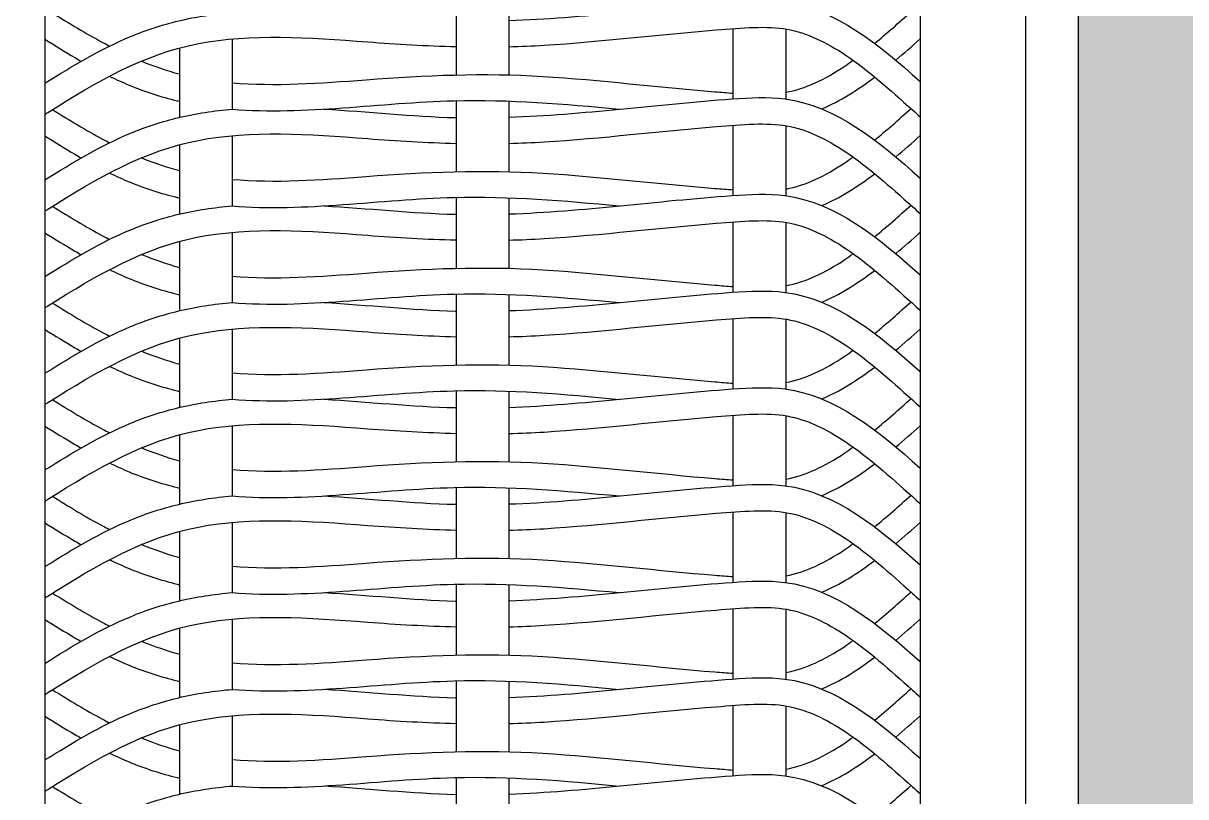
# Model space of a CAD drawing. Header units: millimetres. Extents: x 3409 to 3822, y 896 to 1108.
# Drawn here: x 3688.463 to 3689.566, y 1038.207 to 1038.941 of the extents above; entities that cross this region are included whole.
import ezdxf

# ---------------------------------------------------------------- set-up
doc = ezdxf.new("R2010")
doc.units = ezdxf.units.MM
doc.layers.add('a-epipla', color=8, linetype='Continuous')
doc.layers.add('toixoi_provolh', color=150, linetype='Continuous')

msp = doc.modelspace()

# ---------------------------------------------------------------- hatches: boundary and pattern name
at = {"layer": 'toixoi_provolh', "true_color": 0xa7a8aa}
h = msp.add_hatch(color=253, dxfattribs=at)
h.dxf.hatch_style = 1
h.paths.add_polyline_path([(3679.2639, 1040.6405), (3679.2639, 1040.2405)], flags=17)
h.paths.add_polyline_path([(3679.6639, 1040.6405), (3679.2639, 1040.6405), (3679.2639, 1040.2405), (3679.2639, 1037.6405), (3679.6639, 1037.6405)])
h.paths.add_polyline_path([(3682.6639, 1040.6405), (3679.6639, 1040.6405), (3679.6639, 1040.2405), (3682.6639, 1040.2405)])
h.paths.add_polyline_path([(3683.0639, 1040.6405), (3682.6639, 1040.6405), (3682.6639, 1040.2405), (3682.6639, 1037.6405), (3683.0639, 1037.6405)])
h.paths.add_polyline_path([(3686.0639, 1040.6405), (3683.0639, 1040.6405), (3683.0639, 1040.2405), (3686.0639, 1040.2405)])
h.paths.add_polyline_path([(3686.4639, 1040.6405), (3686.0639, 1040.6405), (3686.0639, 1040.2405), (3686.0639, 1037.6405), (3686.4639, 1037.6405)])
h.paths.add_polyline_path([(3689.4639, 1040.6405), (3686.4639, 1040.6405), (3686.4639, 1040.2405), (3689.4639, 1040.2405)])
h.paths.add_polyline_path([(3692.8639, 1040.6405), (3689.8639, 1040.6405), (3689.8639, 1040.2405), (3692.8639, 1040.2405)])
h.paths.add_polyline_path([(3689.8639, 1040.6405), (3689.4639, 1040.6405), (3689.4639, 1040.2405), (3689.4639, 1037.6405), (3689.8639, 1037.6405)])
h.paths.add_polyline_path([(3693.2639, 1040.6405), (3692.8639, 1040.6405), (3692.8639, 1040.2405), (3692.8639, 1037.6405), (3693.2639, 1037.6405)])

# ---------------------------------------------------------------- linework, layer by layer
at = {"layer": 'a-epipla'}
for p, q in [((3689.4139, 1040.1905), (3689.4139, 1037.6905)), ((3688.4839, 1040.0905), (3688.4839, 1037.6405)), ((3689.3139, 1040.0905), (3689.3139, 1037.6405)), ((3688.8739, 1038.9588), (3688.8739, 1038.8915)), ((3688.9239, 1038.9584), (3688.9239, 1038.8915)), ((3689.1364, 1038.9355), (3689.1364, 1038.8688)), ((3689.1864, 1038.9351), (3689.1864, 1038.8687)), ((3688.6614, 1038.9256), (3688.6614, 1038.859)), ((3688.6114, 1038.9171), (3688.6114, 1038.8512)), ((3688.8739, 1038.8671), (3688.8739, 1038.7997)), ((3688.9239, 1038.8667), (3688.9239, 1038.7997)), ((3689.1364, 1038.8438), (3689.1364, 1038.777)), ((3688.6614, 1038.8339), (3688.6614, 1038.7672)), ((3689.1864, 1038.8434), (3689.1864, 1038.7769)), ((3688.6114, 1038.8253), (3688.6114, 1038.7595)), ((3688.8739, 1038.7753), (3688.8739, 1038.708)), ((3688.9239, 1038.7749), (3688.9239, 1038.708)), ((3689.1364, 1038.752), (3689.1364, 1038.6853)), ((3689.1864, 1038.7516), (3689.1864, 1038.6852)), ((3688.6114, 1038.7336), (3688.6114, 1038.6677)), ((3688.6614, 1038.7421), (3688.6614, 1038.6755)), ((3688.8739, 1038.6836), (3688.8739, 1038.6162)), ((3688.9239, 1038.6832), (3688.9239, 1038.6163)), ((3689.1364, 1038.6603), (3689.1364, 1038.5936)), ((3689.1864, 1038.6599), (3689.1864, 1038.5934)), ((3688.6614, 1038.6504), (3688.6614, 1038.5838)), ((3688.6114, 1038.6418), (3688.6114, 1038.576)), ((3688.8739, 1038.5919), (3688.8739, 1038.5245)), ((3688.9239, 1038.5914), (3688.9239, 1038.5245)), ((3689.1364, 1038.5685), (3689.1364, 1038.5018)), ((3689.1864, 1038.5681), (3689.1864, 1038.5017)), ((3688.6614, 1038.5586), (3688.6614, 1038.492)), ((3688.6114, 1038.5501), (3688.6114, 1038.4842)), ((3688.8739, 1038.5001), (3688.8739, 1038.4328)), ((3688.9239, 1038.4997), (3688.9239, 1038.4328)), ((3689.1364, 1038.4768), (3689.1364, 1038.4101)), ((3689.1864, 1038.4764), (3689.1864, 1038.4099)), ((3688.6114, 1038.4583), (3688.6114, 1038.3925)), ((3688.6614, 1038.4669), (3688.6614, 1038.4003)), ((3688.8739, 1038.4084), (3688.8739, 1038.341)), ((3688.9239, 1038.408), (3688.9239, 1038.341)), ((3689.1364, 1038.385), (3689.1364, 1038.3183)), ((3689.1864, 1038.3846), (3689.1864, 1038.3182)), ((3688.6614, 1038.3751), (3688.6614, 1038.3085)), ((3688.6114, 1038.3666), (3688.6114, 1038.3007)), ((3688.8739, 1038.3166), (3688.8739, 1038.2493)), ((3688.9239, 1038.3162), (3688.9239, 1038.2493)), ((3689.1364, 1038.2933), (3689.1364, 1038.2266)), ((3689.1864, 1038.2929), (3689.1864, 1038.2264)), ((3688.6614, 1038.2834), (3688.6614, 1038.2168)), ((3688.6114, 1038.2749), (3688.6114, 1038.209)), ((3688.8739, 1038.2249), (3688.8739, 1038.1575)), ((3688.9239, 1038.2245), (3688.9239, 1038.1575))]:
    msp.add_line(p, q, dxfattribs=at)
for points, knots in [([(3688.9239, 1038.9431), (3688.9944, 1038.9455), (3689.0804, 1038.9577), (3689.2203, 1038.9654), (3689.2742, 1038.9207), (3689.3139, 1038.8853)], [0.4662693, 0.4662693, 0.4662693, 0.4662693, 0.6786549, 0.7286549, 0.877812, 0.877812, 0.877812, 0.877812]), ([(3688.4839, 1038.8837), (3688.5101, 1038.9001), (3688.5503, 1038.9244), (3688.6117, 1038.9445), (3688.6444, 1038.9493), (3688.6614, 1038.9507)], [0.0125232, 0.0125232, 0.0125232, 0.0125232, 0.1049264, 0.1530593, 0.2047826, 0.2047826, 0.2047826, 0.2047826]), ([(3688.4911, 1038.9504), (3688.507, 1038.9403), (3688.5228, 1038.9309), (3688.5386, 1038.9224), (3688.5408, 1038.9212), (3688.543, 1038.92), (3688.5451, 1038.9189)], [0.00678697, 0.00678697, 0.00678697, 0.00678697, 0.06344334, 0.06344334, 0.06344334, 0.07121295, 0.07121295, 0.07121295, 0.07121295]), ([(3688.9239, 1038.9183), (3688.9351, 1038.9186), (3688.9462, 1038.919), (3689.0124, 1038.9232), (3689.0664, 1038.9299), (3689.145, 1038.9362), (3689.1687, 1038.9383), (3689.2064, 1038.9314), (3689.2249, 1038.9227), (3689.2643, 1038.8961), (3689.2851, 1038.8776), (3689.3066, 1038.8583), (3689.309, 1038.8562), (3689.3114, 1038.854), (3689.3139, 1038.8518)], [0.4655013, 0.4655013, 0.4655013, 0.4655013, 0.498274, 0.498274, 0.6616991, 0.6616991, 0.7352337, 0.7352337, 0.8087683, 0.8087683, 0.8895351, 0.8895351, 0.8895351, 0.8986667, 0.8986667, 0.8986667, 0.8986667]), ([(3688.4839, 1038.8541), (3688.4848, 1038.8547), (3688.4857, 1038.8553), (3688.4866, 1038.8558), (3688.534, 1038.8858), (3688.5792, 1038.9117), (3688.6796, 1038.9308), (3688.7337, 1038.9272), (3688.8176, 1038.9207), (3688.8457, 1038.9191), (3688.8739, 1038.9184)], [-0.0032083, -0.0032083, -0.0032083, -0.0032083, 0, 0, 0, 0.1674245, 0.1674245, 0.3348489, 0.3348489, 0.4168796, 0.4168796, 0.4168796, 0.4168796]), ([(3688.4839, 1038.9253), (3688.4933, 1038.9194), (3688.5028, 1038.9135), (3688.5124, 1038.9079), (3688.5144, 1038.9068), (3688.5163, 1038.9056), (3688.5183, 1038.9045)], [0.01406967, 0.01406967, 0.01406967, 0.01406967, 0.04740122, 0.04740122, 0.04740122, 0.05413463, 0.05413463, 0.05413463, 0.05413463]), ([(3689.1864, 1038.875), (3689.2052, 1038.8784), (3689.2236, 1038.8872), (3689.245, 1038.9016), (3689.2476, 1038.9035), (3689.2503, 1038.9054)], [0.73539871, 0.73539871, 0.73539871, 0.73539871, 0.80876826, 0.80876826, 0.81911219, 0.81911219, 0.81911219, 0.81911219]), ([(3688.5452, 1038.8902), (3688.5513, 1038.8873), (3688.572, 1038.8779), (3688.5945, 1038.8705), (3688.6107, 1038.8667), (3688.6114, 1038.8666)], [0.08463791, 0.08463791, 0.08463791, 0.08463791, 0.10492637, 0.15305927, 0.15507122, 0.15507122, 0.15507122, 0.15507122]), ([(3688.6614, 1038.8841), (3688.7019, 1038.8806), (3688.7446, 1038.8836), (3688.8436, 1038.8912), (3688.9008, 1038.8936), (3689.0111, 1038.8867), (3689.0651, 1038.8799), (3689.1251, 1038.8751), (3689.1308, 1038.8746), (3689.1364, 1038.8742)], [0.2038605, 0.2038605, 0.2038605, 0.2038605, 0.3348489, 0.3348489, 0.498274, 0.498274, 0.6616991, 0.6616991, 0.6790294, 0.6790294, 0.6790294, 0.6790294]), ([(3688.6614, 1038.859), (3688.7305, 1038.8534), (3688.8556, 1038.8742), (3688.9763, 1038.864), (3689.0285, 1038.859)], [0.2060573, 0.2060573, 0.2060573, 0.2060573, 0.4155593, 0.5729024, 0.5729024, 0.5729024, 0.5729024]), ([(3688.9239, 1038.8514), (3688.9944, 1038.8538), (3689.0804, 1038.866), (3689.2203, 1038.8736), (3689.2742, 1038.829), (3689.3139, 1038.7936)], [0.4662693, 0.4662693, 0.4662693, 0.4662693, 0.6786549, 0.7286549, 0.877812, 0.877812, 0.877812, 0.877812]), ([(3688.4839, 1038.7919), (3688.5101, 1038.8084), (3688.5503, 1038.8327), (3688.6117, 1038.8527), (3688.6444, 1038.8576), (3688.6614, 1038.859)], [0.0125232, 0.0125232, 0.0125232, 0.0125232, 0.1049264, 0.1530593, 0.2047826, 0.2047826, 0.2047826, 0.2047826]), ([(3688.4911, 1038.8586), (3688.507, 1038.8486), (3688.5228, 1038.8391), (3688.5386, 1038.8306), (3688.5408, 1038.8294), (3688.543, 1038.8283), (3688.5451, 1038.8272)], [0.00678697, 0.00678697, 0.00678697, 0.00678697, 0.06344334, 0.06344334, 0.06344334, 0.07121295, 0.07121295, 0.07121295, 0.07121295]), ([(3688.7485, 1038.8591), (3688.79, 1038.8567), (3688.8321, 1038.8521), (3688.8737, 1038.851), (3688.8739, 1038.851)], [0.2917847, 0.2917847, 0.2917847, 0.2917847, 0.4155593, 0.4161946, 0.4161946, 0.4161946, 0.4161946]), ([(3688.9239, 1038.8266), (3688.9351, 1038.8268), (3688.9462, 1038.8273), (3689.0124, 1038.8314), (3689.0664, 1038.8381), (3689.145, 1038.8445), (3689.1687, 1038.8466), (3689.2064, 1038.8397), (3689.2249, 1038.8309), (3689.2643, 1038.8043), (3689.2851, 1038.7858), (3689.3066, 1038.7666), (3689.309, 1038.7644), (3689.3114, 1038.7622), (3689.3139, 1038.76)], [0.4655013, 0.4655013, 0.4655013, 0.4655013, 0.498274, 0.498274, 0.6616991, 0.6616991, 0.7352337, 0.7352337, 0.8087683, 0.8087683, 0.8895351, 0.8895351, 0.8895351, 0.8986667, 0.8986667, 0.8986667, 0.8986667]), ([(3688.4839, 1038.7624), (3688.4848, 1038.7629), (3688.4857, 1038.7635), (3688.4866, 1038.7641), (3688.534, 1038.7941), (3688.5792, 1038.8199), (3688.6796, 1038.839), (3688.7337, 1038.8354), (3688.8176, 1038.829), (3688.8457, 1038.8273), (3688.8739, 1038.8266)], [-0.0032083, -0.0032083, -0.0032083, -0.0032083, 0, 0, 0, 0.1674245, 0.1674245, 0.3348489, 0.3348489, 0.4168796, 0.4168796, 0.4168796, 0.4168796]), ([(3688.4839, 1038.8336), (3688.4933, 1038.8276), (3688.5028, 1038.8218), (3688.5124, 1038.8162), (3688.5144, 1038.815), (3688.5163, 1038.8139), (3688.5183, 1038.8128)], [0.01406967, 0.01406967, 0.01406967, 0.01406967, 0.04740122, 0.04740122, 0.04740122, 0.05413463, 0.05413463, 0.05413463, 0.05413463]), ([(3689.1864, 1038.7832), (3689.2052, 1038.7867), (3689.2236, 1038.7954), (3689.245, 1038.8099), (3689.2476, 1038.8117), (3689.2503, 1038.8136)], [0.73539871, 0.73539871, 0.73539871, 0.73539871, 0.80876826, 0.80876826, 0.81911219, 0.81911219, 0.81911219, 0.81911219]), ([(3688.6614, 1038.7924), (3688.7019, 1038.7889), (3688.7446, 1038.7918), (3688.8436, 1038.7995), (3688.9008, 1038.8018), (3689.0111, 1038.7949), (3689.0651, 1038.7882), (3689.1251, 1038.7834), (3689.1308, 1038.7829), (3689.1364, 1038.7825)], [0.2038605, 0.2038605, 0.2038605, 0.2038605, 0.3348489, 0.3348489, 0.498274, 0.498274, 0.6616991, 0.6616991, 0.6790294, 0.6790294, 0.6790294, 0.6790294]), ([(3688.5452, 1038.7985), (3688.5513, 1038.7955), (3688.572, 1038.7861), (3688.5945, 1038.7788), (3688.6107, 1038.775), (3688.6114, 1038.7748)], [0.08463791, 0.08463791, 0.08463791, 0.08463791, 0.10492637, 0.15305927, 0.15507122, 0.15507122, 0.15507122, 0.15507122]), ([(3688.9239, 1038.7596), (3688.9944, 1038.7621), (3689.0804, 1038.7743), (3689.2203, 1038.7819), (3689.2742, 1038.7372), (3689.3139, 1038.7018)], [0.4662693, 0.4662693, 0.4662693, 0.4662693, 0.6786549, 0.7286549, 0.877812, 0.877812, 0.877812, 0.877812]), ([(3688.4839, 1038.7002), (3688.5101, 1038.7167), (3688.5503, 1038.741), (3688.6117, 1038.761), (3688.6444, 1038.7658), (3688.6614, 1038.7672)], [0.0125232, 0.0125232, 0.0125232, 0.0125232, 0.1049264, 0.1530593, 0.2047826, 0.2047826, 0.2047826, 0.2047826]), ([(3688.4911, 1038.7669), (3688.507, 1038.7569), (3688.5228, 1038.7474), (3688.5386, 1038.7389), (3688.5408, 1038.7377), (3688.543, 1038.7366), (3688.5451, 1038.7354)], [0.00678697, 0.00678697, 0.00678697, 0.00678697, 0.06344334, 0.06344334, 0.06344334, 0.07121295, 0.07121295, 0.07121295, 0.07121295]), ([(3688.6614, 1038.7672), (3688.7305, 1038.7616), (3688.8556, 1038.7824), (3688.9763, 1038.7723), (3689.0285, 1038.7672)], [0.2060573, 0.2060573, 0.2060573, 0.2060573, 0.4155593, 0.5729024, 0.5729024, 0.5729024, 0.5729024]), ([(3688.7485, 1038.7673), (3688.79, 1038.7649), (3688.8321, 1038.7603), (3688.8737, 1038.7593), (3688.8739, 1038.7593)], [0.2917847, 0.2917847, 0.2917847, 0.2917847, 0.4155593, 0.4161946, 0.4161946, 0.4161946, 0.4161946]), ([(3688.4839, 1038.6706), (3688.4848, 1038.6712), (3688.4857, 1038.6718), (3688.4866, 1038.6723), (3688.534, 1038.7023), (3688.5792, 1038.7282), (3688.6796, 1038.7473), (3688.7337, 1038.7437), (3688.8176, 1038.7372), (3688.8457, 1038.7356), (3688.8739, 1038.7349)], [-0.0032083, -0.0032083, -0.0032083, -0.0032083, 0, 0, 0, 0.1674245, 0.1674245, 0.3348489, 0.3348489, 0.4168796, 0.4168796, 0.4168796, 0.4168796]), ([(3688.9239, 1038.7348), (3688.9351, 1038.7351), (3688.9462, 1038.7355), (3689.0124, 1038.7397), (3689.0664, 1038.7464), (3689.145, 1038.7527), (3689.1687, 1038.7549), (3689.2064, 1038.748), (3689.2249, 1038.7392), (3689.2643, 1038.7126), (3689.2851, 1038.6941), (3689.3066, 1038.6748), (3689.309, 1038.6727), (3689.3114, 1038.6705), (3689.3139, 1038.6683)], [0.4655013, 0.4655013, 0.4655013, 0.4655013, 0.498274, 0.498274, 0.6616991, 0.6616991, 0.7352337, 0.7352337, 0.8087683, 0.8087683, 0.8895351, 0.8895351, 0.8895351, 0.8986667, 0.8986667, 0.8986667, 0.8986667]), ([(3688.4839, 1038.7418), (3688.4933, 1038.7359), (3688.5028, 1038.73), (3688.5124, 1038.7244), (3688.5144, 1038.7233), (3688.5163, 1038.7222), (3688.5183, 1038.721)], [0.01406967, 0.01406967, 0.01406967, 0.01406967, 0.04740122, 0.04740122, 0.04740122, 0.05413463, 0.05413463, 0.05413463, 0.05413463]), ([(3689.1864, 1038.6915), (3689.2052, 1038.6949), (3689.2236, 1038.7037), (3689.245, 1038.7181), (3689.2476, 1038.72), (3689.2503, 1038.7219)], [0.73539871, 0.73539871, 0.73539871, 0.73539871, 0.80876826, 0.80876826, 0.81911219, 0.81911219, 0.81911219, 0.81911219]), ([(3688.5452, 1038.7068), (3688.5513, 1038.7038), (3688.572, 1038.6944), (3688.5945, 1038.6871), (3688.6107, 1038.6832), (3688.6114, 1038.6831)], [0.08463791, 0.08463791, 0.08463791, 0.08463791, 0.10492637, 0.15305927, 0.15507122, 0.15507122, 0.15507122, 0.15507122]), ([(3688.6614, 1038.7006), (3688.7019, 1038.6972), (3688.7446, 1038.7001), (3688.8436, 1038.7078), (3688.9008, 1038.7101), (3689.0111, 1038.7032), (3689.0651, 1038.6964), (3689.1251, 1038.6916), (3689.1308, 1038.6911), (3689.1364, 1038.6907)], [0.2038605, 0.2038605, 0.2038605, 0.2038605, 0.3348489, 0.3348489, 0.498274, 0.498274, 0.6616991, 0.6616991, 0.6790294, 0.6790294, 0.6790294, 0.6790294]), ([(3688.6614, 1038.6755), (3688.7305, 1038.6699), (3688.8556, 1038.6907), (3688.9763, 1038.6805), (3689.0285, 1038.6755)], [0.2060573, 0.2060573, 0.2060573, 0.2060573, 0.4155593, 0.5729024, 0.5729024, 0.5729024, 0.5729024]), ([(3688.9239, 1038.6679), (3688.9944, 1038.6703), (3689.0804, 1038.6825), (3689.2203, 1038.6901), (3689.2742, 1038.6455), (3689.3139, 1038.6101)], [0.4662693, 0.4662693, 0.4662693, 0.4662693, 0.6786549, 0.7286549, 0.877812, 0.877812, 0.877812, 0.877812]), ([(3688.4839, 1038.6084), (3688.5101, 1038.6249), (3688.5503, 1038.6492), (3688.6117, 1038.6692), (3688.6444, 1038.6741), (3688.6614, 1038.6755)], [0.0125232, 0.0125232, 0.0125232, 0.0125232, 0.1049264, 0.1530593, 0.2047826, 0.2047826, 0.2047826, 0.2047826]), ([(3688.4911, 1038.6751), (3688.507, 1038.6651), (3688.5228, 1038.6556), (3688.5386, 1038.6471), (3688.5408, 1038.646), (3688.543, 1038.6448), (3688.5451, 1038.6437)], [0.00678697, 0.00678697, 0.00678697, 0.00678697, 0.06344334, 0.06344334, 0.06344334, 0.07121295, 0.07121295, 0.07121295, 0.07121295]), ([(3688.7485, 1038.6756), (3688.79, 1038.6732), (3688.8321, 1038.6686), (3688.8737, 1038.6675), (3688.8739, 1038.6675)], [0.2917847, 0.2917847, 0.2917847, 0.2917847, 0.4155593, 0.4161946, 0.4161946, 0.4161946, 0.4161946]), ([(3688.9239, 1038.6431), (3688.9351, 1038.6433), (3688.9462, 1038.6438), (3689.0124, 1038.6479), (3689.0664, 1038.6547), (3689.145, 1038.661), (3689.1687, 1038.6631), (3689.2064, 1038.6562), (3689.2249, 1038.6474), (3689.2643, 1038.6209), (3689.2851, 1038.6024), (3689.3066, 1038.5831), (3689.309, 1038.5809), (3689.3114, 1038.5787), (3689.3139, 1038.5765)], [0.4655013, 0.4655013, 0.4655013, 0.4655013, 0.498274, 0.498274, 0.6616991, 0.6616991, 0.7352337, 0.7352337, 0.8087683, 0.8087683, 0.8895351, 0.8895351, 0.8895351, 0.8986667, 0.8986667, 0.8986667, 0.8986667]), ([(3688.4839, 1038.5789), (3688.4848, 1038.5794), (3688.4857, 1038.58), (3688.4866, 1038.5806), (3688.534, 1038.6106), (3688.5792, 1038.6364), (3688.6796, 1038.6555), (3688.7337, 1038.652), (3688.8176, 1038.6455), (3688.8457, 1038.6438), (3688.8739, 1038.6431)], [-0.0032083, -0.0032083, -0.0032083, -0.0032083, 0, 0, 0, 0.1674245, 0.1674245, 0.3348489, 0.3348489, 0.4168796, 0.4168796, 0.4168796, 0.4168796]), ([(3688.4839, 1038.6501), (3688.4933, 1038.6442), (3688.5028, 1038.6383), (3688.5124, 1038.6327), (3688.5144, 1038.6315), (3688.5163, 1038.6304), (3688.5183, 1038.6293)], [0.01406967, 0.01406967, 0.01406967, 0.01406967, 0.04740122, 0.04740122, 0.04740122, 0.05413463, 0.05413463, 0.05413463, 0.05413463]), ([(3689.1864, 1038.5997), (3689.2052, 1038.6032), (3689.2236, 1038.612), (3689.245, 1038.6264), (3689.2476, 1038.6282), (3689.2503, 1038.6302)], [0.73539871, 0.73539871, 0.73539871, 0.73539871, 0.80876826, 0.80876826, 0.81911219, 0.81911219, 0.81911219, 0.81911219]), ([(3688.5452, 1038.615), (3688.5513, 1038.6121), (3688.572, 1038.6026), (3688.5945, 1038.5953), (3688.6107, 1038.5915), (3688.6114, 1038.5913)], [0.08463791, 0.08463791, 0.08463791, 0.08463791, 0.10492637, 0.15305927, 0.15507122, 0.15507122, 0.15507122, 0.15507122]), ([(3688.6614, 1038.6089), (3688.7019, 1038.6054), (3688.7446, 1038.6083), (3688.8436, 1038.616), (3688.9008, 1038.6183), (3689.0111, 1038.6114), (3689.0651, 1038.6047), (3689.1251, 1038.5999), (3689.1308, 1038.5994), (3689.1364, 1038.599)], [0.2038605, 0.2038605, 0.2038605, 0.2038605, 0.3348489, 0.3348489, 0.498274, 0.498274, 0.6616991, 0.6616991, 0.6790294, 0.6790294, 0.6790294, 0.6790294]), ([(3688.6614, 1038.5838), (3688.7305, 1038.5782), (3688.8556, 1038.5989), (3688.9763, 1038.5888), (3689.0285, 1038.5837)], [0.2060573, 0.2060573, 0.2060573, 0.2060573, 0.4155593, 0.5729024, 0.5729024, 0.5729024, 0.5729024]), ([(3688.9239, 1038.5761), (3688.9944, 1038.5786), (3689.0804, 1038.5908), (3689.2203, 1038.5984), (3689.2742, 1038.5538), (3689.3139, 1038.5184)], [0.4662693, 0.4662693, 0.4662693, 0.4662693, 0.6786549, 0.7286549, 0.877812, 0.877812, 0.877812, 0.877812]), ([(3688.4839, 1038.5167), (3688.5101, 1038.5332), (3688.5503, 1038.5575), (3688.6117, 1038.5775), (3688.6444, 1038.5823), (3688.6614, 1038.5838)], [0.0125232, 0.0125232, 0.0125232, 0.0125232, 0.1049264, 0.1530593, 0.2047826, 0.2047826, 0.2047826, 0.2047826]), ([(3688.4911, 1038.5834), (3688.507, 1038.5734), (3688.5228, 1038.5639), (3688.5386, 1038.5554), (3688.5408, 1038.5542), (3688.543, 1038.5531), (3688.5451, 1038.5519)], [0.00678697, 0.00678697, 0.00678697, 0.00678697, 0.06344334, 0.06344334, 0.06344334, 0.07121295, 0.07121295, 0.07121295, 0.07121295]), ([(3688.7485, 1038.5838), (3688.79, 1038.5814), (3688.8321, 1038.5768), (3688.8737, 1038.5758), (3688.8739, 1038.5758)], [0.2917847, 0.2917847, 0.2917847, 0.2917847, 0.4155593, 0.4161946, 0.4161946, 0.4161946, 0.4161946]), ([(3688.9239, 1038.5513), (3688.9351, 1038.5516), (3688.9462, 1038.552), (3689.0124, 1038.5562), (3689.0664, 1038.5629), (3689.145, 1038.5693), (3689.1687, 1038.5714), (3689.2064, 1038.5645), (3689.2249, 1038.5557), (3689.2643, 1038.5291), (3689.2851, 1038.5106), (3689.3066, 1038.4914), (3689.309, 1038.4892), (3689.3114, 1038.487), (3689.3139, 1038.4848)], [0.4655013, 0.4655013, 0.4655013, 0.4655013, 0.498274, 0.498274, 0.6616991, 0.6616991, 0.7352337, 0.7352337, 0.8087683, 0.8087683, 0.8895351, 0.8895351, 0.8895351, 0.8986667, 0.8986667, 0.8986667, 0.8986667]), ([(3688.4839, 1038.4871), (3688.4848, 1038.4877), (3688.4857, 1038.4883), (3688.4866, 1038.4889), (3688.534, 1038.5188), (3688.5792, 1038.5447), (3688.6796, 1038.5638), (3688.7337, 1038.5602), (3688.8176, 1038.5537), (3688.8457, 1038.5521), (3688.8739, 1038.5514)], [-0.0032083, -0.0032083, -0.0032083, -0.0032083, 0, 0, 0, 0.1674245, 0.1674245, 0.3348489, 0.3348489, 0.4168796, 0.4168796, 0.4168796, 0.4168796]), ([(3688.4839, 1038.5583), (3688.4933, 1038.5524), (3688.5028, 1038.5466), (3688.5124, 1038.5409), (3688.5144, 1038.5398), (3688.5163, 1038.5387), (3688.5183, 1038.5376)], [0.01406967, 0.01406967, 0.01406967, 0.01406967, 0.04740122, 0.04740122, 0.04740122, 0.05413463, 0.05413463, 0.05413463, 0.05413463]), ([(3689.1864, 1038.508), (3689.2052, 1038.5114), (3689.2236, 1038.5202), (3689.245, 1038.5346), (3689.2476, 1038.5365), (3689.2503, 1038.5384)], [0.73539871, 0.73539871, 0.73539871, 0.73539871, 0.80876826, 0.80876826, 0.81911219, 0.81911219, 0.81911219, 0.81911219]), ([(3688.6614, 1038.5171), (3688.7019, 1038.5137), (3688.7446, 1038.5166), (3688.8436, 1038.5243), (3688.9008, 1038.5266), (3689.0111, 1038.5197), (3689.0651, 1038.513), (3689.1251, 1038.5081), (3689.1308, 1038.5077), (3689.1364, 1038.5072)], [0.2038605, 0.2038605, 0.2038605, 0.2038605, 0.3348489, 0.3348489, 0.498274, 0.498274, 0.6616991, 0.6616991, 0.6790294, 0.6790294, 0.6790294, 0.6790294]), ([(3688.5452, 1038.5233), (3688.5513, 1038.5203), (3688.572, 1038.5109), (3688.5945, 1038.5036), (3688.6107, 1038.4998), (3688.6114, 1038.4996)], [0.08463791, 0.08463791, 0.08463791, 0.08463791, 0.10492637, 0.15305927, 0.15507122, 0.15507122, 0.15507122, 0.15507122]), ([(3688.9239, 1038.4844), (3688.9944, 1038.4868), (3689.0804, 1038.499), (3689.2203, 1038.5066), (3689.2742, 1038.462), (3689.3139, 1038.4266)], [0.4662693, 0.4662693, 0.4662693, 0.4662693, 0.6786549, 0.7286549, 0.877812, 0.877812, 0.877812, 0.877812]), ([(3688.4839, 1038.425), (3688.5101, 1038.4414), (3688.5503, 1038.4657), (3688.6117, 1038.4857), (3688.6444, 1038.4906), (3688.6614, 1038.492)], [0.0125232, 0.0125232, 0.0125232, 0.0125232, 0.1049264, 0.1530593, 0.2047826, 0.2047826, 0.2047826, 0.2047826]), ([(3688.4911, 1038.4917), (3688.507, 1038.4816), (3688.5228, 1038.4721), (3688.5386, 1038.4636), (3688.5408, 1038.4625), (3688.543, 1038.4613), (3688.5451, 1038.4602)], [0.00678697, 0.00678697, 0.00678697, 0.00678697, 0.06344334, 0.06344334, 0.06344334, 0.07121295, 0.07121295, 0.07121295, 0.07121295]), ([(3688.6614, 1038.492), (3688.7305, 1038.4864), (3688.8556, 1038.5072), (3688.9763, 1038.4971), (3689.0285, 1038.492)], [0.2060573, 0.2060573, 0.2060573, 0.2060573, 0.4155593, 0.5729024, 0.5729024, 0.5729024, 0.5729024]), ([(3688.7485, 1038.4921), (3688.79, 1038.4897), (3688.8321, 1038.4851), (3688.8737, 1038.4841), (3688.8739, 1038.4841)], [0.2917847, 0.2917847, 0.2917847, 0.2917847, 0.4155593, 0.4161946, 0.4161946, 0.4161946, 0.4161946]), ([(3688.9239, 1038.4596), (3688.9351, 1038.4598), (3688.9462, 1038.4603), (3689.0124, 1038.4644), (3689.0664, 1038.4712), (3689.145, 1038.4775), (3689.1687, 1038.4796), (3689.2064, 1038.4727), (3689.2249, 1038.464), (3689.2643, 1038.4374), (3689.2851, 1038.4189), (3689.3066, 1038.3996), (3689.309, 1038.3974), (3689.3114, 1038.3953), (3689.3139, 1038.3931)], [0.4655013, 0.4655013, 0.4655013, 0.4655013, 0.498274, 0.498274, 0.6616991, 0.6616991, 0.7352337, 0.7352337, 0.8087683, 0.8087683, 0.8895351, 0.8895351, 0.8895351, 0.8986667, 0.8986667, 0.8986667, 0.8986667]), ([(3688.4839, 1038.3954), (3688.4848, 1038.396), (3688.4857, 1038.3965), (3688.4866, 1038.3971), (3688.534, 1038.4271), (3688.5792, 1038.453), (3688.6796, 1038.4721), (3688.7337, 1038.4685), (3688.8176, 1038.462), (3688.8457, 1038.4603), (3688.8739, 1038.4597)], [-0.0032083, -0.0032083, -0.0032083, -0.0032083, 0, 0, 0, 0.1674245, 0.1674245, 0.3348489, 0.3348489, 0.4168796, 0.4168796, 0.4168796, 0.4168796]), ([(3688.4839, 1038.4666), (3688.4933, 1038.4607), (3688.5028, 1038.4548), (3688.5124, 1038.4492), (3688.5144, 1038.4481), (3688.5163, 1038.4469), (3688.5183, 1038.4458)], [0.01406967, 0.01406967, 0.01406967, 0.01406967, 0.04740122, 0.04740122, 0.04740122, 0.05413463, 0.05413463, 0.05413463, 0.05413463]), ([(3689.1864, 1038.4162), (3689.2052, 1038.4197), (3689.2236, 1038.4285), (3689.245, 1038.4429), (3689.2476, 1038.4447), (3689.2503, 1038.4467)], [0.73539871, 0.73539871, 0.73539871, 0.73539871, 0.80876826, 0.80876826, 0.81911219, 0.81911219, 0.81911219, 0.81911219]), ([(3688.5452, 1038.4315), (3688.5513, 1038.4286), (3688.572, 1038.4192), (3688.5945, 1038.4118), (3688.6107, 1038.408), (3688.6114, 1038.4079)], [0.08463791, 0.08463791, 0.08463791, 0.08463791, 0.10492637, 0.15305927, 0.15507122, 0.15507122, 0.15507122, 0.15507122]), ([(3688.6614, 1038.4254), (3688.7019, 1038.4219), (3688.7446, 1038.4249), (3688.8436, 1038.4325), (3688.9008, 1038.4348), (3689.0111, 1038.4279), (3689.0651, 1038.4212), (3689.1251, 1038.4164), (3689.1308, 1038.4159), (3689.1364, 1038.4155)], [0.2038605, 0.2038605, 0.2038605, 0.2038605, 0.3348489, 0.3348489, 0.498274, 0.498274, 0.6616991, 0.6616991, 0.6790294, 0.6790294, 0.6790294, 0.6790294]), ([(3688.6614, 1038.4003), (3688.7305, 1038.3947), (3688.8556, 1038.4154), (3688.9763, 1038.4053), (3689.0285, 1038.4003)], [0.2060573, 0.2060573, 0.2060573, 0.2060573, 0.4155593, 0.5729024, 0.5729024, 0.5729024, 0.5729024]), ([(3688.9239, 1038.3926), (3688.9944, 1038.3951), (3689.0804, 1038.4073), (3689.2203, 1038.4149), (3689.2742, 1038.3703), (3689.3139, 1038.3349)], [0.4662693, 0.4662693, 0.4662693, 0.4662693, 0.6786549, 0.7286549, 0.877812, 0.877812, 0.877812, 0.877812]), ([(3688.4839, 1038.3332), (3688.5101, 1038.3497), (3688.5503, 1038.374), (3688.6117, 1038.394), (3688.6444, 1038.3988), (3688.6614, 1038.4003)], [0.0125232, 0.0125232, 0.0125232, 0.0125232, 0.1049264, 0.1530593, 0.2047826, 0.2047826, 0.2047826, 0.2047826]), ([(3688.4911, 1038.3999), (3688.507, 1038.3899), (3688.5228, 1038.3804), (3688.5386, 1038.3719), (3688.5408, 1038.3707), (3688.543, 1038.3696), (3688.5451, 1038.3685)], [0.00678697, 0.00678697, 0.00678697, 0.00678697, 0.06344334, 0.06344334, 0.06344334, 0.07121295, 0.07121295, 0.07121295, 0.07121295]), ([(3688.7485, 1038.4004), (3688.79, 1038.398), (3688.8321, 1038.3934), (3688.8737, 1038.3923), (3688.8739, 1038.3923)], [0.2917847, 0.2917847, 0.2917847, 0.2917847, 0.4155593, 0.4161946, 0.4161946, 0.4161946, 0.4161946]), ([(3688.9239, 1038.3678), (3688.9351, 1038.3681), (3688.9462, 1038.3686), (3689.0124, 1038.3727), (3689.0664, 1038.3794), (3689.145, 1038.3858), (3689.1687, 1038.3879), (3689.2064, 1038.381), (3689.2249, 1038.3722), (3689.2643, 1038.3456), (3689.2851, 1038.3271), (3689.3066, 1038.3079), (3689.309, 1038.3057), (3689.3114, 1038.3035), (3689.3139, 1038.3013)], [0.4655013, 0.4655013, 0.4655013, 0.4655013, 0.498274, 0.498274, 0.6616991, 0.6616991, 0.7352337, 0.7352337, 0.8087683, 0.8087683, 0.8895351, 0.8895351, 0.8895351, 0.8986667, 0.8986667, 0.8986667, 0.8986667]), ([(3688.4839, 1038.3036), (3688.4848, 1038.3042), (3688.4857, 1038.3048), (3688.4866, 1038.3054), (3688.534, 1038.3353), (3688.5792, 1038.3612), (3688.6796, 1038.3803), (3688.7337, 1038.3767), (3688.8176, 1038.3702), (3688.8457, 1038.3686), (3688.8739, 1038.3679)], [-0.0032083, -0.0032083, -0.0032083, -0.0032083, 0, 0, 0, 0.1674245, 0.1674245, 0.3348489, 0.3348489, 0.4168796, 0.4168796, 0.4168796, 0.4168796]), ([(3688.4839, 1038.3749), (3688.4933, 1038.3689), (3688.5028, 1038.3631), (3688.5124, 1038.3574), (3688.5144, 1038.3563), (3688.5163, 1038.3552), (3688.5183, 1038.3541)], [0.01406967, 0.01406967, 0.01406967, 0.01406967, 0.04740122, 0.04740122, 0.04740122, 0.05413463, 0.05413463, 0.05413463, 0.05413463]), ([(3689.1864, 1038.3245), (3689.2052, 1038.328), (3689.2236, 1038.3367), (3689.245, 1038.3511), (3689.2476, 1038.353), (3689.2503, 1038.3549)], [0.73539871, 0.73539871, 0.73539871, 0.73539871, 0.80876826, 0.80876826, 0.81911219, 0.81911219, 0.81911219, 0.81911219]), ([(3688.5452, 1038.3398), (3688.5513, 1038.3368), (3688.572, 1038.3274), (3688.5945, 1038.3201), (3688.6107, 1038.3163), (3688.6114, 1038.3161)], [0.08463791, 0.08463791, 0.08463791, 0.08463791, 0.10492637, 0.15305927, 0.15507122, 0.15507122, 0.15507122, 0.15507122]), ([(3688.6614, 1038.3336), (3688.7019, 1038.3302), (3688.7446, 1038.3331), (3688.8436, 1038.3408), (3688.9008, 1038.3431), (3689.0111, 1038.3362), (3689.0651, 1038.3295), (3689.1251, 1038.3246), (3689.1308, 1038.3242), (3689.1364, 1038.3238)], [0.2038605, 0.2038605, 0.2038605, 0.2038605, 0.3348489, 0.3348489, 0.498274, 0.498274, 0.6616991, 0.6616991, 0.6790294, 0.6790294, 0.6790294, 0.6790294]), ([(3688.6614, 1038.3085), (3688.7305, 1038.3029), (3688.8556, 1038.3237), (3688.9763, 1038.3136), (3689.0285, 1038.3085)], [0.2060573, 0.2060573, 0.2060573, 0.2060573, 0.4155593, 0.5729024, 0.5729024, 0.5729024, 0.5729024]), ([(3688.9239, 1038.3009), (3688.9944, 1038.3033), (3689.0804, 1038.3155), (3689.2203, 1038.3232), (3689.2742, 1038.2785), (3689.3139, 1038.2431)], [0.4662693, 0.4662693, 0.4662693, 0.4662693, 0.6786549, 0.7286549, 0.877812, 0.877812, 0.877812, 0.877812]), ([(3688.4839, 1038.2415), (3688.5101, 1038.2579), (3688.5503, 1038.2822), (3688.6117, 1038.3022), (3688.6444, 1038.3071), (3688.6614, 1038.3085)], [0.0125232, 0.0125232, 0.0125232, 0.0125232, 0.1049264, 0.1530593, 0.2047826, 0.2047826, 0.2047826, 0.2047826]), ([(3688.4911, 1038.3082), (3688.507, 1038.2981), (3688.5228, 1038.2886), (3688.5386, 1038.2802), (3688.5408, 1038.279), (3688.543, 1038.2778), (3688.5451, 1038.2767)], [0.00678697, 0.00678697, 0.00678697, 0.00678697, 0.06344334, 0.06344334, 0.06344334, 0.07121295, 0.07121295, 0.07121295, 0.07121295]), ([(3688.7485, 1038.3086), (3688.79, 1038.3062), (3688.8321, 1038.3016), (3688.8737, 1038.3006), (3688.8739, 1038.3006)], [0.2917847, 0.2917847, 0.2917847, 0.2917847, 0.4155593, 0.4161946, 0.4161946, 0.4161946, 0.4161946]), ([(3688.9239, 1038.2761), (3688.9351, 1038.2764), (3688.9462, 1038.2768), (3689.0124, 1038.281), (3689.0664, 1038.2877), (3689.145, 1038.294), (3689.1687, 1038.2961), (3689.2064, 1038.2892), (3689.2249, 1038.2805), (3689.2643, 1038.2539), (3689.2851, 1038.2354), (3689.3066, 1038.2161), (3689.309, 1038.214), (3689.3114, 1038.2118), (3689.3139, 1038.2096)], [0.4655013, 0.4655013, 0.4655013, 0.4655013, 0.498274, 0.498274, 0.6616991, 0.6616991, 0.7352337, 0.7352337, 0.8087683, 0.8087683, 0.8895351, 0.8895351, 0.8895351, 0.8986667, 0.8986667, 0.8986667, 0.8986667]), ([(3688.4839, 1038.2119), (3688.4848, 1038.2125), (3688.4857, 1038.2131), (3688.4866, 1038.2136), (3688.534, 1038.2436), (3688.5792, 1038.2695), (3688.6796, 1038.2886), (3688.7337, 1038.285), (3688.8176, 1038.2785), (3688.8457, 1038.2768), (3688.8739, 1038.2762)], [-0.0032083, -0.0032083, -0.0032083, -0.0032083, 0, 0, 0, 0.1674245, 0.1674245, 0.3348489, 0.3348489, 0.4168796, 0.4168796, 0.4168796, 0.4168796]), ([(3688.4839, 1038.2831), (3688.4933, 1038.2772), (3688.5028, 1038.2713), (3688.5124, 1038.2657), (3688.5144, 1038.2646), (3688.5163, 1038.2634), (3688.5183, 1038.2623)], [0.01406967, 0.01406967, 0.01406967, 0.01406967, 0.04740122, 0.04740122, 0.04740122, 0.05413463, 0.05413463, 0.05413463, 0.05413463]), ([(3689.1864, 1038.2327), (3689.2052, 1038.2362), (3689.2236, 1038.245), (3689.245, 1038.2594), (3689.2476, 1038.2613), (3689.2503, 1038.2632)], [0.73539871, 0.73539871, 0.73539871, 0.73539871, 0.80876826, 0.80876826, 0.81911219, 0.81911219, 0.81911219, 0.81911219]), ([(3688.6614, 1038.2419), (3688.7019, 1038.2384), (3688.7446, 1038.2414), (3688.8436, 1038.249), (3688.9008, 1038.2514), (3689.0111, 1038.2445), (3689.0651, 1038.2377), (3689.1251, 1038.2329), (3689.1308, 1038.2324), (3689.1364, 1038.232)], [0.2038605, 0.2038605, 0.2038605, 0.2038605, 0.3348489, 0.3348489, 0.498274, 0.498274, 0.6616991, 0.6616991, 0.6790294, 0.6790294, 0.6790294, 0.6790294]), ([(3688.5452, 1038.248), (3688.5513, 1038.2451), (3688.572, 1038.2357), (3688.5945, 1038.2283), (3688.6107, 1038.2245), (3688.6114, 1038.2244)], [0.08463791, 0.08463791, 0.08463791, 0.08463791, 0.10492637, 0.15305927, 0.15507122, 0.15507122, 0.15507122, 0.15507122]), ([(3688.6614, 1038.2168), (3688.7305, 1038.2112), (3688.8556, 1038.232), (3688.9763, 1038.2218), (3689.0285, 1038.2168)], [0.2060573, 0.2060573, 0.2060573, 0.2060573, 0.4155593, 0.5729024, 0.5729024, 0.5729024, 0.5729024]), ([(3688.9239, 1038.2092), (3688.9944, 1038.2116), (3689.0804, 1038.2238), (3689.2203, 1038.2314), (3689.2742, 1038.1868), (3689.3139, 1038.1514)], [0.4662693, 0.4662693, 0.4662693, 0.4662693, 0.6786549, 0.7286549, 0.877812, 0.877812, 0.877812, 0.877812]), ([(3688.4839, 1038.1497), (3688.5101, 1038.1662), (3688.5503, 1038.1905), (3688.6117, 1038.2105), (3688.6444, 1038.2153), (3688.6614, 1038.2168)], [0.0125232, 0.0125232, 0.0125232, 0.0125232, 0.1049264, 0.1530593, 0.2047826, 0.2047826, 0.2047826, 0.2047826]), ([(3688.4911, 1038.2164), (3688.507, 1038.2064), (3688.5228, 1038.1969), (3688.5386, 1038.1884), (3688.5408, 1038.1872), (3688.543, 1038.1861), (3688.5451, 1038.185)], [0.00678697, 0.00678697, 0.00678697, 0.00678697, 0.06344334, 0.06344334, 0.06344334, 0.07121295, 0.07121295, 0.07121295, 0.07121295]), ([(3688.7485, 1038.2169), (3688.79, 1038.2145), (3688.8321, 1038.2099), (3688.8737, 1038.2088), (3688.8739, 1038.2088)], [0.2917847, 0.2917847, 0.2917847, 0.2917847, 0.4155593, 0.4161946, 0.4161946, 0.4161946, 0.4161946])]:
    msp.add_open_spline(points, degree=3, knots=knots, dxfattribs=at)
for points in [[(3689.2707, 1038.9214), (3689.2821, 1038.9308), (3689.2936, 1038.941), (3689.3053, 1038.9515)], [(3689.2907, 1038.9055), (3689.2985, 1038.912), (3689.3062, 1038.9188), (3689.3139, 1038.9257)], [(3688.5756, 1038.9046), (3688.5874, 1038.8998), (3688.5993, 1038.8956), (3688.6114, 1038.8924)], [(3689.2205, 1038.8593), (3689.238, 1038.8667), (3689.2547, 1038.8773), (3689.2708, 1038.8895)], [(3689.2707, 1038.8296), (3689.2821, 1038.839), (3689.2936, 1038.8493), (3689.3053, 1038.8597)], [(3689.2907, 1038.8137), (3689.2985, 1038.8203), (3689.3062, 1038.8271), (3689.3139, 1038.8339)], [(3688.5756, 1038.8129), (3688.5874, 1038.808), (3688.5993, 1038.8039), (3688.6114, 1038.8007)], [(3689.2205, 1038.7676), (3689.238, 1038.7749), (3689.2547, 1038.7855), (3689.2708, 1038.7977)], [(3689.2707, 1038.7379), (3689.2821, 1038.7473), (3689.2936, 1038.7575), (3689.3053, 1038.768)], [(3689.2907, 1038.722), (3689.2985, 1038.7285), (3689.3062, 1038.7353), (3689.3139, 1038.7422)], [(3688.5756, 1038.7212), (3688.5874, 1038.7163), (3688.5993, 1038.7121), (3688.6114, 1038.7089)], [(3689.2205, 1038.6758), (3689.238, 1038.6832), (3689.2547, 1038.6938), (3689.2708, 1038.706)], [(3689.2707, 1038.6461), (3689.2821, 1038.6556), (3689.2936, 1038.6658), (3689.3053, 1038.6763)], [(3689.2907, 1038.6302), (3689.2985, 1038.6368), (3689.3062, 1038.6436), (3689.3139, 1038.6504)], [(3688.5756, 1038.6294), (3688.5874, 1038.6245), (3688.5993, 1038.6204), (3688.6114, 1038.6172)], [(3689.2205, 1038.5841), (3689.238, 1038.5915), (3689.2547, 1038.602), (3689.2708, 1038.6143)], [(3689.2707, 1038.5544), (3689.2821, 1038.5638), (3689.2936, 1038.574), (3689.3053, 1038.5845)], [(3689.2907, 1038.5385), (3689.2985, 1038.545), (3689.3062, 1038.5518), (3689.3139, 1038.5587)], [(3688.5756, 1038.5377), (3688.5874, 1038.5328), (3688.5993, 1038.5287), (3688.6114, 1038.5254)], [(3689.2205, 1038.4923), (3689.238, 1038.4997), (3689.2547, 1038.5103), (3689.2708, 1038.5225)], [(3689.2707, 1038.4627), (3689.2821, 1038.4721), (3689.2936, 1038.4823), (3689.3053, 1038.4928)], [(3689.2907, 1038.4467), (3689.2985, 1038.4533), (3689.3062, 1038.4601), (3689.3139, 1038.4669)], [(3688.5756, 1038.4459), (3688.5874, 1038.4411), (3688.5993, 1038.4369), (3688.6114, 1038.4337)], [(3689.2205, 1038.4006), (3689.238, 1038.408), (3689.2547, 1038.4185), (3689.2708, 1038.4308)], [(3689.2707, 1038.3709), (3689.2821, 1038.3803), (3689.2936, 1038.3906), (3689.3053, 1038.401)], [(3689.2907, 1038.355), (3689.2985, 1038.3616), (3689.3062, 1038.3683), (3689.3139, 1038.3752)], [(3688.5756, 1038.3542), (3688.5874, 1038.3493), (3688.5993, 1038.3452), (3688.6114, 1038.3419)], [(3689.2205, 1038.3089), (3689.238, 1038.3162), (3689.2547, 1038.3268), (3689.2708, 1038.339)], [(3689.2707, 1038.2792), (3689.2821, 1038.2886), (3689.2936, 1038.2988), (3689.3053, 1038.3093)], [(3689.2907, 1038.2633), (3689.2985, 1038.2698), (3689.3062, 1038.2766), (3689.3139, 1038.2835)], [(3688.5756, 1038.2624), (3688.5874, 1038.2576), (3688.5993, 1038.2534), (3688.6114, 1038.2502)], [(3689.2205, 1038.2171), (3689.238, 1038.2245), (3689.2547, 1038.2351), (3689.2708, 1038.2473)], [(3689.2707, 1038.1874), (3689.2821, 1038.1968), (3689.2936, 1038.2071), (3689.3053, 1038.2175)]]:
    msp.add_open_spline(points, degree=3, dxfattribs=at)
at = {"layer": 'toixoi_provolh'}
msp.add_line((3689.4639, 1040.6405), (3689.4639, 1037.6405), dxfattribs=at)

doc.saveas('drawing.dxf')
